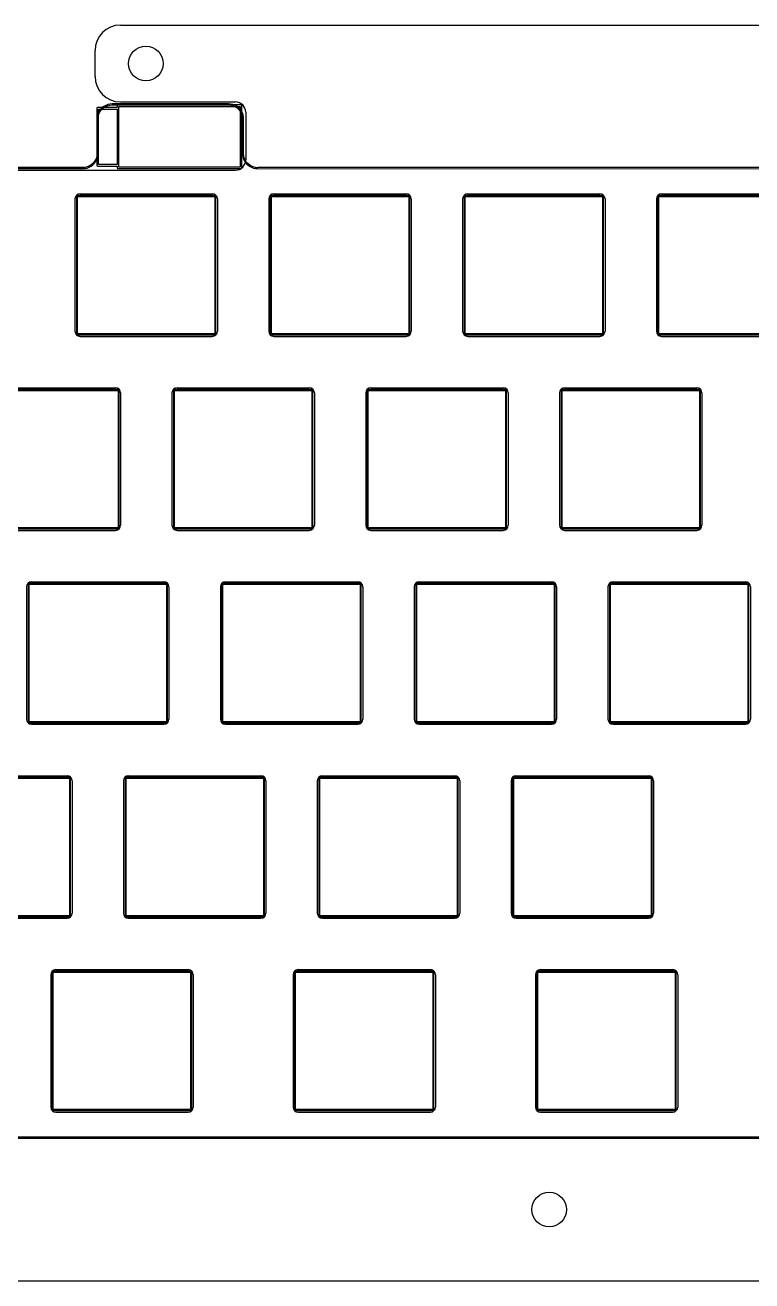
# Model space of a CAD drawing. Header units: millimetres. Extents: x 38 to 487, y 14 to 137.
# Drawn here: x 324.3 to 395.8, y 13.9 to 137.3 of the extents above; entities that cross this region are included whole.
import ezdxf

# ---------------------------------------------------------------- set-up
doc = ezdxf.new("R2010")
doc.units = ezdxf.units.MM
doc.layers.add('BLACK', color=20, linetype='Continuous')

msp = doc.modelspace()

# ---------------------------------------------------------------- linework, layer by layer
for p, q in [((333.71, 137.29), (484.16, 137.29)), ((331.21, 132.24), (331.21, 134.79)), ((333.71, 129.74), (345.02, 129.74)), ((346.02, 128.74), (346.02, 124.04)), ((267.54, 123.04), (345.02, 123.04)), ((329.24, 120.21), (329.24, 107.21)), ((329.74, 120.71), (342.74, 120.71)), ((343.24, 120.21), (343.24, 107.21)), ((348.29, 120.21), (348.29, 107.21)), ((348.79, 120.71), (361.79, 120.71)), ((362.29, 120.21), (362.29, 107.21)), ((367.34, 120.21), (367.34, 107.21)), ((367.84, 120.71), (380.84, 120.71)), ((381.34, 120.21), (381.34, 107.21)), ((386.39, 120.21), (386.39, 107.21)), ((386.89, 120.71), (399.89, 120.71)), ((329.74, 106.71), (342.74, 106.71)), ((348.79, 106.71), (361.79, 106.71)), ((367.84, 106.71), (380.84, 106.71)), ((386.89, 106.71), (399.89, 106.71)), ((320.22, 101.66), (333.22, 101.66)), ((333.72, 101.16), (333.72, 88.16)), ((338.77, 101.16), (338.77, 88.16)), ((339.27, 101.66), (352.27, 101.66)), ((352.77, 101.16), (352.77, 88.16)), ((357.82, 101.16), (357.82, 88.16)), ((358.32, 101.66), (371.32, 101.66)), ((371.82, 101.16), (371.82, 88.16)), ((376.87, 101.16), (376.87, 88.16)), ((377.37, 101.66), (390.37, 101.66)), ((390.87, 101.16), (390.87, 88.16)), ((320.22, 87.66), (333.22, 87.66)), ((339.27, 87.66), (352.27, 87.66)), ((358.32, 87.66), (371.32, 87.66)), ((377.37, 87.66), (390.37, 87.66)), ((324.48, 82.11), (324.48, 69.11)), ((324.98, 82.61), (337.98, 82.61)), ((338.48, 82.11), (338.48, 69.11)), ((343.53, 82.11), (343.53, 69.11)), ((344.03, 82.61), (357.03, 82.61)), ((357.53, 82.11), (357.53, 69.11)), ((362.58, 82.11), (362.58, 69.11)), ((363.08, 82.61), (376.08, 82.61)), ((376.58, 82.11), (376.58, 69.11)), ((381.63, 82.11), (381.63, 69.11)), ((382.13, 82.61), (395.13, 82.61)), ((395.63, 82.11), (395.63, 69.11)), ((324.98, 68.61), (337.98, 68.61)), ((344.03, 68.61), (357.03, 68.61)), ((363.08, 68.61), (376.08, 68.61)), ((382.13, 68.61), (395.13, 68.61)), ((315.46, 63.56), (328.46, 63.56)), ((328.96, 63.06), (328.96, 50.06)), ((334.01, 63.06), (334.01, 50.06)), ((334.51, 63.56), (347.51, 63.56)), ((348.01, 63.06), (348.01, 50.06)), ((353.06, 63.06), (353.06, 50.06)), ((353.56, 63.56), (366.56, 63.56)), ((367.06, 63.06), (367.06, 50.06)), ((372.11, 63.06), (372.11, 50.06)), ((372.61, 63.56), (385.61, 63.56)), ((386.11, 63.06), (386.11, 50.06)), ((315.46, 49.56), (328.46, 49.56)), ((334.51, 49.56), (347.51, 49.56)), ((353.56, 49.56), (366.56, 49.56)), ((372.61, 49.56), (385.61, 49.56)), ((327.36, 44.51), (340.36, 44.51)), ((351.17, 44.51), (364.17, 44.51)), ((374.99, 44.51), (387.99, 44.51)), ((326.86, 44.01), (326.86, 31.01)), ((340.86, 44.01), (340.86, 31.01)), ((350.67, 44.01), (350.67, 31.01)), ((364.67, 44.01), (364.67, 31.01)), ((374.49, 44.01), (374.49, 31.01)), ((388.49, 44.01), (388.49, 31.01)), ((327.36, 30.51), (340.36, 30.51)), ((351.17, 30.51), (364.17, 30.51)), ((374.99, 30.51), (387.99, 30.51)), ((267.54, 13.94), (484.16, 13.94))]:
    msp.add_line(p, q)
for centre in [(336.21, 133.51), (375.85, 20.94)]:
    msp.add_circle(centre, 1.7)
for centre, radius, start, end in [((333.71, 134.79), 2.5, 90, 180), ((333.71, 132.24), 2.5, 180, 270), ((345.02, 128.74), 1, 0, 90), ((345.02, 124.04), 1, 270, 0), ((329.74, 120.21), 0.5, 90, 180), ((342.74, 120.21), 0.5, 0, 90), ((348.79, 120.21), 0.5, 90, 180), ((361.79, 120.21), 0.5, 0, 90), ((367.84, 120.21), 0.5, 90, 180), ((380.84, 120.21), 0.5, 0, 90), ((386.89, 120.21), 0.5, 90, 180), ((329.74, 107.21), 0.5, 180, 270), ((342.74, 107.21), 0.5, 270, 0), ((348.79, 107.21), 0.5, 180, 270), ((361.79, 107.21), 0.5, 270, 0), ((367.84, 107.21), 0.5, 180, 270), ((380.84, 107.21), 0.5, 270, 0), ((386.89, 107.21), 0.5, 180, 270), ((333.22, 101.16), 0.5, 0, 90), ((339.27, 101.16), 0.5, 90, 180), ((352.27, 101.16), 0.5, 0, 90), ((358.32, 101.16), 0.5, 90, 180), ((371.32, 101.16), 0.5, 0, 90), ((377.37, 101.16), 0.5, 90, 180), ((390.37, 101.16), 0.5, 0, 90), ((333.22, 88.16), 0.5, 270, 0), ((339.27, 88.16), 0.5, 180, 270), ((352.27, 88.16), 0.5, 270, 0), ((358.32, 88.16), 0.5, 180, 270), ((371.32, 88.16), 0.5, 270, 0), ((377.37, 88.16), 0.5, 180, 270), ((390.37, 88.16), 0.5, 270, 0), ((324.98, 82.11), 0.5, 90, 180), ((337.98, 82.11), 0.5, 0, 90), ((344.03, 82.11), 0.5, 90, 180), ((357.03, 82.11), 0.5, 0, 90), ((363.08, 82.11), 0.5, 90, 180), ((376.08, 82.11), 0.5, 0, 90), ((382.13, 82.11), 0.5, 90, 180), ((395.13, 82.11), 0.5, 0, 90), ((324.98, 69.11), 0.5, 180, 270), ((337.98, 69.11), 0.5, 270, 0), ((344.03, 69.11), 0.5, 180, 270), ((357.03, 69.11), 0.5, 270, 0), ((363.08, 69.11), 0.5, 180, 270), ((376.08, 69.11), 0.5, 270, 0), ((382.13, 69.11), 0.5, 180, 270), ((395.13, 69.11), 0.5, 270, 0), ((328.46, 63.06), 0.5, 0, 90), ((334.51, 63.06), 0.5, 90, 180), ((347.51, 63.06), 0.5, 0, 90), ((353.56, 63.06), 0.5, 90, 180), ((366.56, 63.06), 0.5, 0, 90), ((372.61, 63.06), 0.5, 90, 180), ((385.61, 63.06), 0.5, 0, 90), ((328.46, 50.06), 0.5, 270, 0), ((334.51, 50.06), 0.5, 180, 270), ((347.51, 50.06), 0.5, 270, 0), ((353.56, 50.06), 0.5, 180, 270), ((366.56, 50.06), 0.5, 270, 0), ((372.61, 50.06), 0.5, 180, 270), ((385.61, 50.06), 0.5, 270, 0), ((327.36, 44.01), 0.5, 90, 180), ((340.36, 44.01), 0.5, 0, 90), ((351.17, 44.01), 0.5, 90, 180), ((364.17, 44.01), 0.5, 0, 90), ((374.99, 44.01), 0.5, 90, 180), ((387.99, 44.01), 0.5, 0, 90), ((327.36, 31.01), 0.5, 180, 270), ((340.36, 31.01), 0.5, 270, 0), ((351.17, 31.01), 0.5, 180, 270), ((364.17, 31.01), 0.5, 270, 0), ((374.99, 31.01), 0.5, 180, 270), ((387.99, 31.01), 0.5, 270, 0)]:
    msp.add_arc(centre, radius, start, end)
at = {"layer": 'BLACK', "linetype": 'Continuous'}
for p, q in [((332.67, 129.52), (332.46, 129.48)), ((332.67, 129.52), (332.46, 129.48)), ((332.88, 129.54), (332.67, 129.52)), ((332.88, 129.54), (332.67, 129.52)), ((344.34, 129.54), (332.88, 129.54)), ((332.88, 129.54), (332.88, 129.54)), ((344.34, 129.54), (332.88, 129.54)), ((332.88, 129.54), (332.88, 129.54)), ((344.55, 129.53), (344.34, 129.54)), ((344.34, 129.54), (344.34, 129.54)), ((344.34, 129.54), (344.34, 129.54)), ((344.34, 129.54), (344.34, 129.54)), ((344.55, 129.53), (344.34, 129.54)), ((344.34, 129.54), (344.34, 129.54)), ((344.34, 129.54), (344.34, 129.54)), ((344.34, 129.54), (344.34, 129.54)), ((344.76, 129.48), (344.55, 129.53)), ((344.76, 129.48), (344.55, 129.53)), ((331.4, 129.13), (331.39, 129.11)), ((331.39, 129.11), (331.39, 123.51)), ((331.41, 129.16), (331.4, 129.16)), ((331.4, 129.16), (331.4, 129.15)), ((331.4, 129.15), (331.4, 129.13)), ((331.42, 129.17), (331.41, 129.16)), ((331.44, 129.19), (331.42, 129.17)), ((331.46, 128.47), (331.42, 128.27)), ((331.46, 128.47), (331.42, 128.27)), ((331.45, 129.19), (331.44, 129.19)), ((331.46, 129.19), (331.45, 129.19)), ((331.45, 129.19), (331.45, 129.19)), ((331.45, 129.19), (331.45, 129.19)), ((333.39, 129.19), (331.46, 129.19)), ((331.53, 128.67), (331.46, 128.47)), ((331.53, 128.67), (331.46, 128.47)), ((331.51, 128.27), (331.56, 128.49)), ((331.51, 128.27), (331.56, 128.49)), ((331.63, 128.86), (331.53, 128.67)), ((331.63, 128.86), (331.53, 128.67)), ((331.54, 123.59), (331.54, 129.04)), ((331.54, 129.04), (333.39, 129.04)), ((331.56, 128.49), (331.65, 128.69)), ((331.56, 128.49), (331.65, 128.69)), ((331.76, 129.03), (331.63, 128.86)), ((331.76, 129.03), (331.63, 128.86)), ((331.65, 128.69), (331.76, 128.87)), ((331.65, 128.69), (331.76, 128.87)), ((331.91, 129.18), (331.76, 129.03)), ((331.91, 129.18), (331.76, 129.03)), ((331.76, 128.87), (331.9, 129.04)), ((331.76, 128.87), (331.9, 129.04)), ((331.9, 129.04), (332.07, 129.18)), ((331.9, 129.04), (332.07, 129.18)), ((332.08, 129.3), (331.91, 129.18)), ((332.08, 129.3), (331.91, 129.18)), ((332.07, 129.18), (332.25, 129.29)), ((332.07, 129.18), (332.25, 129.29)), ((332.26, 129.4), (332.08, 129.3)), ((332.26, 129.4), (332.08, 129.3)), ((332.25, 129.29), (332.45, 129.37)), ((332.25, 129.29), (332.45, 129.37)), ((332.46, 129.48), (332.26, 129.4)), ((332.46, 129.48), (332.26, 129.4)), ((332.45, 129.37), (332.66, 129.42)), ((332.45, 129.37), (332.66, 129.42)), ((332.66, 129.42), (332.87, 129.44)), ((332.66, 129.42), (332.87, 129.44)), ((332.87, 129.44), (332.88, 129.44)), ((332.87, 129.44), (332.88, 129.44)), ((332.88, 129.44), (332.88, 129.44)), ((332.88, 129.44), (332.88, 129.44)), ((332.88, 129.44), (344.34, 129.44)), ((332.88, 129.44), (332.88, 129.44)), ((332.88, 129.44), (332.88, 129.44)), ((332.88, 129.44), (344.34, 129.44)), ((333.4, 129.38), (333.39, 129.36)), ((333.39, 129.36), (333.39, 129.19)), ((333.39, 129.04), (333.39, 123.59)), ((333.41, 129.41), (333.4, 129.41)), ((333.4, 129.41), (333.4, 129.4)), ((333.4, 129.4), (333.4, 129.38)), ((333.42, 129.42), (333.41, 129.41)), ((333.44, 129.44), (333.42, 129.42)), ((333.45, 129.44), (333.44, 129.44)), ((333.45, 129.44), (333.45, 129.44)), ((333.45, 129.44), (333.45, 129.44)), ((333.46, 129.44), (333.45, 129.44)), ((345.56, 129.44), (333.46, 129.44)), ((333.54, 123.34), (333.54, 129.29)), ((333.54, 129.29), (345.49, 129.29)), ((344.34, 129.44), (344.35, 129.44)), ((344.34, 129.44), (344.35, 129.44)), ((344.35, 129.44), (344.56, 129.43)), ((344.35, 129.44), (344.56, 129.43)), ((344.56, 129.43), (344.77, 129.38)), ((344.56, 129.43), (344.77, 129.38)), ((344.96, 129.41), (344.76, 129.48)), ((344.96, 129.41), (344.76, 129.48)), ((344.77, 129.38), (344.97, 129.29)), ((344.77, 129.38), (344.97, 129.29)), ((345.14, 129.31), (344.96, 129.41)), ((345.14, 129.31), (344.96, 129.41)), ((344.97, 129.29), (345.16, 129.18)), ((344.97, 129.29), (345.16, 129.18)), ((345.31, 129.18), (345.14, 129.31)), ((345.31, 129.18), (345.14, 129.31)), ((345.16, 129.18), (345.32, 129.04)), ((345.16, 129.18), (345.32, 129.04)), ((345.46, 129.03), (345.31, 129.18)), ((345.46, 129.03), (345.31, 129.18)), ((345.32, 129.04), (345.46, 128.87)), ((345.32, 129.04), (345.46, 128.87)), ((345.59, 128.86), (345.46, 129.03)), ((345.59, 128.86), (345.46, 129.03)), ((345.46, 128.87), (345.58, 128.69)), ((345.46, 128.87), (345.58, 128.69)), ((345.49, 129.29), (345.49, 123.34)), ((345.58, 129.43), (345.56, 129.44)), ((345.6, 129.43), (345.58, 129.43)), ((345.58, 128.69), (345.66, 128.49)), ((345.58, 128.69), (345.66, 128.49)), ((345.69, 128.68), (345.59, 128.86)), ((345.69, 128.68), (345.59, 128.86)), ((345.61, 129.42), (345.6, 129.43)), ((345.62, 129.41), (345.61, 129.42)), ((345.61, 129.42), (345.61, 129.42)), ((345.63, 129.39), (345.62, 129.41)), ((345.64, 129.38), (345.63, 129.39)), ((345.64, 129.37), (345.64, 129.38)), ((345.64, 129.38), (345.64, 129.38)), ((345.64, 129.36), (345.64, 129.37)), ((345.64, 123.26), (345.64, 129.36)), ((345.66, 128.49), (345.71, 128.28)), ((345.66, 128.49), (345.71, 128.28)), ((345.76, 128.48), (345.69, 128.68)), ((345.76, 128.48), (345.69, 128.68)), ((345.81, 128.27), (345.76, 128.48)), ((345.81, 128.27), (345.76, 128.48)), ((331.42, 128.27), (331.4, 128.06)), ((331.42, 128.27), (331.4, 128.06)), ((331.4, 128.06), (331.4, 128.06)), ((331.4, 128.06), (331.4, 128.06)), ((331.4, 128.06), (331.4, 128.06)), ((331.4, 128.06), (331.4, 124.68)), ((331.4, 128.06), (331.4, 128.06)), ((331.4, 128.06), (331.4, 128.06)), ((331.4, 128.06), (331.4, 128.06)), ((331.4, 128.06), (331.4, 124.68)), ((331.5, 128.07), (331.51, 128.27)), ((331.5, 128.07), (331.51, 128.27)), ((331.5, 128.06), (331.5, 128.07)), ((331.5, 128.06), (331.5, 128.07)), ((331.5, 124.67), (331.5, 128.06)), ((331.5, 124.67), (331.5, 128.06)), ((345.71, 128.28), (345.73, 128.07)), ((345.71, 128.28), (345.73, 128.07)), ((345.73, 128.07), (345.72, 128.06)), ((345.73, 128.07), (345.72, 128.06)), ((345.72, 128.06), (345.72, 124.66)), ((345.72, 128.06), (345.72, 124.66)), ((345.82, 128.06), (345.81, 128.27)), ((345.82, 128.06), (345.81, 128.27)), ((345.82, 124.66), (345.82, 128.06)), ((345.82, 128.06), (345.82, 128.06)), ((345.82, 128.06), (345.82, 128.06)), ((345.82, 124.66), (345.82, 128.06)), ((345.82, 128.06), (345.82, 128.06)), ((345.82, 128.06), (345.82, 128.06)), ((331.4, 124.66), (331.39, 124.45)), ((331.4, 124.66), (331.39, 124.45)), ((331.4, 124.68), (331.4, 124.67)), ((331.4, 124.68), (331.4, 124.67)), ((331.4, 124.67), (331.4, 124.66)), ((331.4, 124.67), (331.4, 124.66)), ((331.48, 124.46), (331.5, 124.66)), ((331.48, 124.46), (331.5, 124.66)), ((331.5, 124.66), (331.5, 124.67)), ((331.5, 124.66), (331.5, 124.67)), ((345.72, 124.66), (345.72, 124.66)), ((345.72, 124.66), (345.72, 124.66)), ((345.72, 124.66), (345.74, 124.45)), ((345.72, 124.66), (345.72, 124.66)), ((345.72, 124.66), (345.72, 124.66)), ((345.72, 124.66), (345.74, 124.45)), ((345.82, 124.65), (345.82, 124.66)), ((345.82, 124.65), (345.82, 124.66)), ((345.83, 124.45), (345.82, 124.65)), ((345.83, 124.45), (345.82, 124.65)), ((330.45, 123.35), (330.24, 123.3)), ((330.45, 123.35), (330.24, 123.3)), ((330.65, 123.44), (330.45, 123.35)), ((330.65, 123.44), (330.45, 123.35)), ((330.63, 123.32), (330.82, 123.42)), ((330.63, 123.32), (330.82, 123.42)), ((330.83, 123.55), (330.65, 123.44)), ((330.83, 123.55), (330.65, 123.44)), ((330.82, 123.42), (330.99, 123.55)), ((330.82, 123.42), (330.99, 123.55)), ((331, 123.69), (330.83, 123.55)), ((331, 123.69), (330.83, 123.55)), ((330.99, 123.55), (331.14, 123.7)), ((330.99, 123.55), (331.14, 123.7)), ((331.14, 123.86), (331, 123.69)), ((331.14, 123.86), (331, 123.69)), ((331.25, 124.04), (331.14, 123.86)), ((331.25, 124.04), (331.14, 123.86)), ((331.14, 123.7), (331.26, 123.87)), ((331.14, 123.7), (331.26, 123.87)), ((331.34, 124.24), (331.25, 124.04)), ((331.34, 124.24), (331.25, 124.04)), ((331.26, 123.87), (331.36, 124.05)), ((331.26, 123.87), (331.36, 124.05)), ((331.39, 124.45), (331.34, 124.24)), ((331.39, 124.45), (331.34, 124.24)), ((331.36, 124.05), (331.44, 124.25)), ((331.36, 124.05), (331.44, 124.25)), ((331.39, 123.51), (331.39, 123.51)), ((331.39, 123.51), (331.39, 123.5)), ((331.39, 123.5), (331.39, 123.5)), ((331.39, 123.5), (331.39, 123.49)), ((331.39, 123.49), (331.41, 123.47)), ((331.41, 123.47), (331.42, 123.46)), ((331.42, 123.46), (331.42, 123.46)), ((331.42, 123.46), (331.43, 123.45)), ((331.43, 123.45), (331.45, 123.45)), ((331.44, 124.25), (331.48, 124.46)), ((331.44, 124.25), (331.48, 124.46)), ((331.45, 123.45), (331.46, 123.44)), ((331.46, 123.44), (333.39, 123.44)), ((333.39, 123.59), (331.54, 123.59)), ((333.39, 123.44), (333.39, 123.26)), ((345.74, 124.45), (345.78, 124.25)), ((345.74, 124.45), (345.78, 124.25)), ((345.78, 124.25), (345.85, 124.05)), ((345.78, 124.25), (345.85, 124.05)), ((345.88, 124.24), (345.83, 124.45)), ((345.88, 124.24), (345.83, 124.45)), ((345.85, 124.05), (345.96, 123.86)), ((345.85, 124.05), (345.96, 123.86)), ((345.97, 124.04), (345.88, 124.24)), ((345.97, 124.04), (345.88, 124.24)), ((345.96, 123.86), (346.08, 123.7)), ((345.96, 123.86), (346.08, 123.7)), ((346.08, 123.85), (345.97, 124.04)), ((346.08, 123.85), (345.97, 124.04)), ((346.22, 123.69), (346.08, 123.85)), ((346.22, 123.69), (346.08, 123.85)), ((346.08, 123.7), (346.23, 123.55)), ((346.08, 123.7), (346.23, 123.55)), ((346.39, 123.55), (346.22, 123.69)), ((346.39, 123.55), (346.22, 123.69)), ((346.23, 123.55), (346.4, 123.42)), ((346.23, 123.55), (346.4, 123.42)), ((346.57, 123.43), (346.39, 123.55)), ((346.57, 123.43), (346.39, 123.55)), ((346.4, 123.42), (346.58, 123.32)), ((346.4, 123.42), (346.58, 123.32)), ((346.77, 123.35), (346.57, 123.43)), ((346.77, 123.35), (346.57, 123.43)), ((330.02, 123.29), (290.04, 123.28)), ((330.02, 123.29), (290.04, 123.28)), ((290.04, 123.18), (330.02, 123.19)), ((290.04, 123.18), (330.02, 123.19)), ((330.03, 123.29), (330.02, 123.29)), ((330.03, 123.29), (330.02, 123.29)), ((330.02, 123.19), (330.23, 123.2)), ((330.02, 123.19), (330.23, 123.2)), ((330.24, 123.3), (330.03, 123.29)), ((330.24, 123.3), (330.03, 123.29)), ((330.23, 123.2), (330.44, 123.25)), ((330.23, 123.2), (330.44, 123.25)), ((330.44, 123.25), (330.63, 123.32)), ((330.44, 123.25), (330.63, 123.32)), ((333.39, 123.26), (333.39, 123.26)), ((333.39, 123.26), (333.39, 123.25)), ((333.39, 123.25), (333.39, 123.25)), ((333.39, 123.25), (333.39, 123.24)), ((333.39, 123.24), (333.41, 123.22)), ((333.41, 123.22), (333.42, 123.21)), ((333.42, 123.21), (333.42, 123.21)), ((333.42, 123.21), (333.43, 123.2)), ((333.43, 123.2), (333.45, 123.2)), ((333.45, 123.2), (333.46, 123.19)), ((333.46, 123.19), (345.56, 123.19)), ((345.49, 123.34), (333.54, 123.34)), ((345.56, 123.19), (345.57, 123.19)), ((345.57, 123.19), (345.58, 123.19)), ((345.58, 123.19), (345.58, 123.19)), ((345.58, 123.19), (345.59, 123.19)), ((345.59, 123.19), (345.6, 123.21)), ((345.6, 123.21), (345.62, 123.22)), ((345.62, 123.22), (345.63, 123.23)), ((345.62, 123.22), (345.62, 123.22)), ((345.63, 123.25), (345.64, 123.26)), ((345.63, 123.23), (345.63, 123.25)), ((346.58, 123.32), (346.78, 123.25)), ((346.58, 123.32), (346.78, 123.25)), ((346.98, 123.3), (346.77, 123.35)), ((346.98, 123.3), (346.77, 123.35)), ((346.78, 123.25), (346.99, 123.2)), ((346.78, 123.25), (346.99, 123.2)), ((347.19, 123.28), (346.98, 123.3)), ((347.19, 123.28), (346.98, 123.3)), ((346.99, 123.2), (347.2, 123.19)), ((346.99, 123.2), (347.2, 123.19)), ((347.2, 123.29), (347.19, 123.28)), ((347.2, 123.29), (347.19, 123.28)), ((471.18, 123.28), (347.2, 123.29)), ((347.2, 123.29), (347.2, 123.29)), ((471.18, 123.28), (347.2, 123.29)), ((347.2, 123.29), (347.2, 123.29)), ((347.2, 123.19), (347.2, 123.19)), ((347.2, 123.19), (347.2, 123.19)), ((347.2, 123.19), (347.2, 123.19)), ((347.2, 123.19), (471.18, 123.18)), ((347.2, 123.19), (347.2, 123.19)), ((347.2, 123.19), (347.2, 123.19)), ((347.2, 123.19), (347.2, 123.19)), ((347.2, 123.19), (471.18, 123.18)), ((329.41, 120.55), (329.39, 120.51)), ((329.39, 120.51), (329.39, 106.91)), ((329.44, 120.56), (329.41, 120.55)), ((343.04, 120.56), (329.44, 120.56)), ((329.49, 106.96), (329.49, 120.46)), ((329.49, 120.46), (342.99, 120.46)), ((342.99, 120.46), (342.99, 106.96)), ((343.08, 120.55), (343.04, 120.56)), ((343.09, 120.51), (343.08, 120.55)), ((343.09, 106.91), (343.09, 120.51)), ((348.46, 120.55), (348.44, 120.51)), ((348.44, 120.51), (348.44, 106.91)), ((348.49, 120.56), (348.46, 120.55)), ((362.09, 120.56), (348.49, 120.56)), ((348.54, 106.96), (348.54, 120.46)), ((348.54, 120.46), (362.04, 120.46)), ((362.04, 120.46), (362.04, 106.96)), ((362.13, 120.55), (362.09, 120.56)), ((362.14, 120.51), (362.13, 120.55)), ((362.14, 106.91), (362.14, 120.51)), ((367.51, 120.55), (367.49, 120.51)), ((367.49, 120.51), (367.49, 106.91)), ((367.54, 120.56), (367.51, 120.55)), ((381.14, 120.56), (367.54, 120.56)), ((367.59, 106.96), (367.59, 120.46)), ((367.59, 120.46), (381.09, 120.46)), ((381.09, 120.46), (381.09, 106.96)), ((381.18, 120.55), (381.14, 120.56)), ((381.19, 120.51), (381.18, 120.55)), ((381.19, 106.91), (381.19, 120.51)), ((386.56, 120.55), (386.54, 120.51)), ((386.54, 120.51), (386.54, 106.91)), ((386.59, 120.56), (386.56, 120.55)), ((400.19, 120.56), (386.59, 120.56)), ((386.64, 106.96), (386.64, 120.46)), ((386.64, 120.46), (400.14, 120.46)), ((329.39, 106.91), (329.41, 106.88)), ((329.41, 106.88), (329.44, 106.86)), ((329.44, 106.86), (343.04, 106.86)), ((342.99, 106.96), (329.49, 106.96)), ((343.04, 106.86), (343.08, 106.88)), ((343.08, 106.88), (343.09, 106.91)), ((348.44, 106.91), (348.46, 106.88)), ((348.46, 106.88), (348.49, 106.86)), ((348.49, 106.86), (362.09, 106.86)), ((362.04, 106.96), (348.54, 106.96)), ((362.09, 106.86), (362.13, 106.88)), ((362.13, 106.88), (362.14, 106.91)), ((367.49, 106.91), (367.51, 106.88)), ((367.51, 106.88), (367.54, 106.86)), ((367.54, 106.86), (381.14, 106.86)), ((381.09, 106.96), (367.59, 106.96)), ((381.14, 106.86), (381.18, 106.88)), ((381.18, 106.88), (381.19, 106.91)), ((386.54, 106.91), (386.56, 106.88)), ((386.56, 106.88), (386.59, 106.86)), ((386.59, 106.86), (400.19, 106.86)), ((400.14, 106.96), (386.64, 106.96)), ((333.52, 101.51), (319.92, 101.51)), ((319.97, 101.41), (333.47, 101.41)), ((333.47, 101.41), (333.47, 87.91)), ((333.55, 101.5), (333.52, 101.51)), ((333.57, 101.46), (333.55, 101.5)), ((333.57, 87.86), (333.57, 101.46)), ((338.93, 101.5), (338.92, 101.46)), ((338.92, 101.46), (338.92, 87.86)), ((338.97, 101.51), (338.93, 101.5)), ((352.57, 101.51), (338.97, 101.51)), ((339.02, 87.91), (339.02, 101.41)), ((339.02, 101.41), (352.52, 101.41)), ((352.52, 101.41), (352.52, 87.91)), ((352.6, 101.5), (352.57, 101.51)), ((352.62, 101.46), (352.6, 101.5)), ((352.62, 87.86), (352.62, 101.46)), ((357.98, 101.5), (357.97, 101.46)), ((357.97, 101.46), (357.97, 87.86)), ((358.02, 101.51), (357.98, 101.5)), ((371.62, 101.51), (358.02, 101.51)), ((358.07, 87.91), (358.07, 101.41)), ((358.07, 101.41), (371.57, 101.41)), ((371.57, 101.41), (371.57, 87.91)), ((371.65, 101.5), (371.62, 101.51)), ((371.67, 101.46), (371.65, 101.5)), ((371.67, 87.86), (371.67, 101.46)), ((377.03, 101.5), (377.02, 101.46)), ((377.02, 101.46), (377.02, 87.86)), ((377.07, 101.51), (377.03, 101.5)), ((390.67, 101.51), (377.07, 101.51)), ((377.12, 87.91), (377.12, 101.41)), ((377.12, 101.41), (390.62, 101.41)), ((390.62, 101.41), (390.62, 87.91)), ((390.7, 101.5), (390.67, 101.51)), ((390.72, 101.46), (390.7, 101.5)), ((390.72, 87.86), (390.72, 101.46)), ((319.92, 87.81), (333.52, 87.81)), ((333.47, 87.91), (319.97, 87.91)), ((333.52, 87.81), (333.55, 87.83)), ((333.55, 87.83), (333.57, 87.86)), ((338.92, 87.86), (338.93, 87.83)), ((338.93, 87.83), (338.97, 87.81)), ((338.97, 87.81), (352.57, 87.81)), ((352.52, 87.91), (339.02, 87.91)), ((352.57, 87.81), (352.6, 87.83)), ((352.6, 87.83), (352.62, 87.86)), ((357.97, 87.86), (357.98, 87.83)), ((357.98, 87.83), (358.02, 87.81)), ((358.02, 87.81), (371.62, 87.81)), ((371.57, 87.91), (358.07, 87.91)), ((371.62, 87.81), (371.65, 87.83)), ((371.65, 87.83), (371.67, 87.86)), ((377.02, 87.86), (377.03, 87.83)), ((377.03, 87.83), (377.07, 87.81)), ((377.07, 87.81), (390.67, 87.81)), ((390.62, 87.91), (377.12, 87.91)), ((390.67, 87.81), (390.7, 87.83)), ((390.7, 87.83), (390.72, 87.86)), ((324.65, 82.45), (324.63, 82.41)), ((324.63, 82.41), (324.63, 68.81)), ((324.68, 82.46), (324.65, 82.45)), ((338.28, 82.46), (324.68, 82.46)), ((324.73, 68.86), (324.73, 82.36)), ((324.73, 82.36), (338.23, 82.36)), ((338.23, 82.36), (338.23, 68.86)), ((338.32, 82.45), (338.28, 82.46)), ((338.33, 82.41), (338.32, 82.45)), ((338.33, 68.81), (338.33, 82.41)), ((343.7, 82.45), (343.68, 82.41)), ((343.68, 82.41), (343.68, 68.81)), ((343.73, 82.46), (343.7, 82.45)), ((357.33, 82.46), (343.73, 82.46)), ((343.78, 68.86), (343.78, 82.36)), ((343.78, 82.36), (357.28, 82.36)), ((357.28, 82.36), (357.28, 68.86)), ((357.37, 82.45), (357.33, 82.46)), ((357.38, 82.41), (357.37, 82.45)), ((357.38, 68.81), (357.38, 82.41)), ((362.75, 82.45), (362.73, 82.41)), ((362.73, 82.41), (362.73, 68.81)), ((362.78, 82.46), (362.75, 82.45)), ((376.38, 82.46), (362.78, 82.46)), ((362.83, 68.86), (362.83, 82.36)), ((362.83, 82.36), (376.33, 82.36)), ((376.33, 82.36), (376.33, 68.86)), ((376.42, 82.45), (376.38, 82.46)), ((376.43, 82.41), (376.42, 82.45)), ((376.43, 68.81), (376.43, 82.41)), ((381.8, 82.45), (381.78, 82.41)), ((381.78, 82.41), (381.78, 68.81)), ((381.83, 82.46), (381.8, 82.45)), ((395.43, 82.46), (381.83, 82.46)), ((381.88, 68.86), (381.88, 82.36)), ((381.88, 82.36), (395.38, 82.36)), ((395.38, 82.36), (395.38, 68.86)), ((395.47, 82.45), (395.43, 82.46)), ((395.48, 82.41), (395.47, 82.45)), ((395.48, 68.81), (395.48, 82.41)), ((324.63, 68.81), (324.65, 68.78)), ((324.65, 68.78), (324.68, 68.76)), ((324.68, 68.76), (338.28, 68.76)), ((338.23, 68.86), (324.73, 68.86)), ((338.28, 68.76), (338.32, 68.78)), ((338.32, 68.78), (338.33, 68.81)), ((343.68, 68.81), (343.7, 68.78)), ((343.7, 68.78), (343.73, 68.76)), ((343.73, 68.76), (357.33, 68.76)), ((357.28, 68.86), (343.78, 68.86)), ((357.33, 68.76), (357.37, 68.78)), ((357.37, 68.78), (357.38, 68.81)), ((362.73, 68.81), (362.75, 68.78)), ((362.75, 68.78), (362.78, 68.76)), ((362.78, 68.76), (376.38, 68.76)), ((376.33, 68.86), (362.83, 68.86)), ((376.38, 68.76), (376.42, 68.78)), ((376.42, 68.78), (376.43, 68.81)), ((381.78, 68.81), (381.8, 68.78)), ((381.8, 68.78), (381.83, 68.76)), ((381.83, 68.76), (395.43, 68.76)), ((395.38, 68.86), (381.88, 68.86)), ((395.43, 68.76), (395.47, 68.78)), ((395.47, 68.78), (395.48, 68.81)), ((328.76, 63.41), (315.16, 63.41)), ((315.21, 63.31), (328.71, 63.31)), ((328.71, 63.31), (328.71, 49.81)), ((328.79, 63.4), (328.76, 63.41)), ((328.81, 63.36), (328.79, 63.4)), ((328.81, 49.76), (328.81, 63.36)), ((334.17, 63.4), (334.16, 63.36)), ((334.16, 63.36), (334.16, 49.76)), ((334.21, 63.41), (334.17, 63.4)), ((347.81, 63.41), (334.21, 63.41)), ((334.26, 49.81), (334.26, 63.31)), ((334.26, 63.31), (347.76, 63.31)), ((347.76, 63.31), (347.76, 49.81)), ((347.84, 63.4), (347.81, 63.41)), ((347.86, 63.36), (347.84, 63.4)), ((347.86, 49.76), (347.86, 63.36)), ((353.22, 63.4), (353.21, 63.36)), ((353.21, 63.36), (353.21, 49.76)), ((353.26, 63.41), (353.22, 63.4)), ((366.86, 63.41), (353.26, 63.41)), ((353.31, 49.81), (353.31, 63.31)), ((353.31, 63.31), (366.81, 63.31)), ((366.81, 63.31), (366.81, 49.81)), ((366.89, 63.4), (366.86, 63.41)), ((366.91, 63.36), (366.89, 63.4)), ((366.91, 49.76), (366.91, 63.36)), ((372.27, 63.4), (372.26, 63.36)), ((372.26, 63.36), (372.26, 49.76)), ((372.31, 63.41), (372.27, 63.4)), ((385.91, 63.41), (372.31, 63.41)), ((372.36, 49.81), (372.36, 63.31)), ((372.36, 63.31), (385.86, 63.31)), ((385.86, 63.31), (385.86, 49.81)), ((385.94, 63.4), (385.91, 63.41)), ((385.96, 63.36), (385.94, 63.4)), ((385.96, 49.76), (385.96, 63.36)), ((315.16, 49.71), (328.76, 49.71)), ((328.71, 49.81), (315.21, 49.81)), ((328.76, 49.71), (328.79, 49.73)), ((328.79, 49.73), (328.81, 49.76)), ((334.16, 49.76), (334.17, 49.73)), ((334.17, 49.73), (334.21, 49.71)), ((334.21, 49.71), (347.81, 49.71)), ((347.76, 49.81), (334.26, 49.81)), ((347.81, 49.71), (347.84, 49.73)), ((347.84, 49.73), (347.86, 49.76)), ((353.21, 49.76), (353.22, 49.73)), ((353.22, 49.73), (353.26, 49.71)), ((353.26, 49.71), (366.86, 49.71)), ((366.81, 49.81), (353.31, 49.81)), ((366.86, 49.71), (366.89, 49.73)), ((366.89, 49.73), (366.91, 49.76)), ((372.26, 49.76), (372.27, 49.73)), ((372.27, 49.73), (372.31, 49.71)), ((372.31, 49.71), (385.91, 49.71)), ((385.86, 49.81), (372.36, 49.81)), ((385.91, 49.71), (385.94, 49.73)), ((385.94, 49.73), (385.96, 49.76)), ((327.03, 44.35), (327.01, 44.31)), ((327.01, 44.31), (327.01, 30.71)), ((327.06, 44.36), (327.03, 44.35)), ((340.66, 44.36), (327.06, 44.36)), ((327.11, 30.76), (327.11, 44.26)), ((327.11, 44.26), (340.61, 44.26)), ((340.61, 44.26), (340.61, 30.76)), ((340.7, 44.35), (340.66, 44.36)), ((340.71, 44.31), (340.7, 44.35)), ((340.71, 30.71), (340.71, 44.31)), ((350.84, 44.35), (350.82, 44.31)), ((350.82, 44.31), (350.82, 30.71)), ((350.87, 44.36), (350.84, 44.35)), ((364.47, 44.36), (350.87, 44.36)), ((350.92, 30.76), (350.92, 44.26)), ((350.92, 44.26), (364.42, 44.26)), ((364.42, 44.26), (364.42, 30.76)), ((364.51, 44.35), (364.47, 44.36)), ((364.52, 44.31), (364.51, 44.35)), ((364.52, 30.71), (364.52, 44.31)), ((374.65, 44.35), (374.64, 44.31)), ((374.64, 44.31), (374.64, 30.71)), ((374.69, 44.36), (374.65, 44.35)), ((388.29, 44.36), (374.69, 44.36)), ((374.74, 30.76), (374.74, 44.26)), ((374.74, 44.26), (388.24, 44.26)), ((388.24, 44.26), (388.24, 30.76)), ((388.32, 44.35), (388.29, 44.36)), ((388.34, 44.31), (388.32, 44.35)), ((388.34, 30.71), (388.34, 44.31)), ((327.01, 30.71), (327.03, 30.68)), ((327.03, 30.68), (327.06, 30.66)), ((327.06, 30.66), (340.66, 30.66)), ((340.61, 30.76), (327.11, 30.76)), ((340.66, 30.66), (340.7, 30.68)), ((340.7, 30.68), (340.71, 30.71)), ((350.82, 30.71), (350.84, 30.68)), ((350.84, 30.68), (350.87, 30.66)), ((350.87, 30.66), (364.47, 30.66)), ((364.42, 30.76), (350.92, 30.76)), ((364.47, 30.66), (364.51, 30.68)), ((364.51, 30.68), (364.52, 30.71)), ((374.64, 30.71), (374.65, 30.68)), ((374.65, 30.68), (374.69, 30.66)), ((374.69, 30.66), (388.29, 30.66)), ((388.24, 30.76), (374.74, 30.76)), ((388.29, 30.66), (388.32, 30.68)), ((388.32, 30.68), (388.34, 30.71)), ((471.18, 28.04), (280.52, 28.04)), ((471.18, 28.04), (280.52, 28.04)), ((280.52, 27.94), (471.18, 27.94)), ((280.52, 27.94), (471.18, 27.94))]:
    msp.add_line(p, q, dxfattribs=at)

doc.saveas('drawing.dxf')
